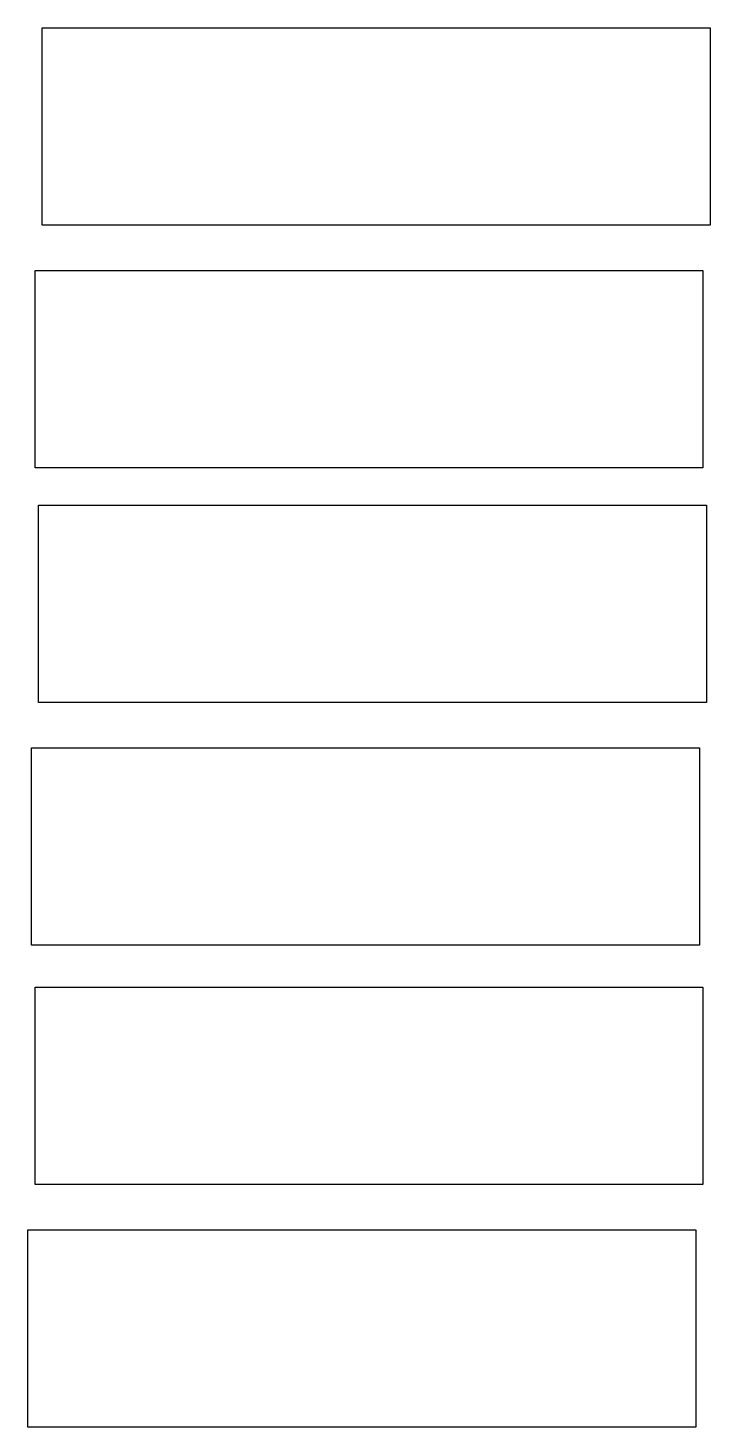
# Model space of a CAD drawing. Extents: x 14 to 123, y 123 to 208.
# Drawn here: x 13.6 to 55, y 123 to 208.1 of the extents above; entities that cross this region are included whole.
import ezdxf

# ---------------------------------------------------------------- set-up
doc = ezdxf.new("R2010")
doc.units = 0
doc.header["$MEASUREMENT"] = 0
doc.layers.add('LAYER_1', color=7, linetype='CONTINUOUS')

msp = doc.modelspace()

# ---------------------------------------------------------------- linework, layer by layer
at = {"layer": 'LAYER_1', "color": 7}
for points in [[(55.047, 196.1), (14.433, 196.1), (14.433, 208.1), (55.047, 208.1), (55.047, 196.1)], [(54.618, 181.338), (14.003, 181.338), (14.003, 193.338), (54.618, 193.338), (54.618, 181.338)], [(54.832, 167.077), (14.218, 167.077), (14.218, 179.077), (54.832, 179.077), (54.832, 167.077)], [(54.403, 152.315), (13.788, 152.315), (13.788, 164.315), (54.403, 164.315), (54.403, 152.315)], [(54.617, 137.76), (14.003, 137.76), (14.003, 149.76), (54.617, 149.76), (54.617, 137.76)], [(54.187, 122.998), (13.573, 122.998), (13.573, 134.998), (54.187, 134.998), (54.187, 122.998)]]:
    msp.add_lwpolyline(points, dxfattribs=at)

doc.saveas('drawing.dxf')
